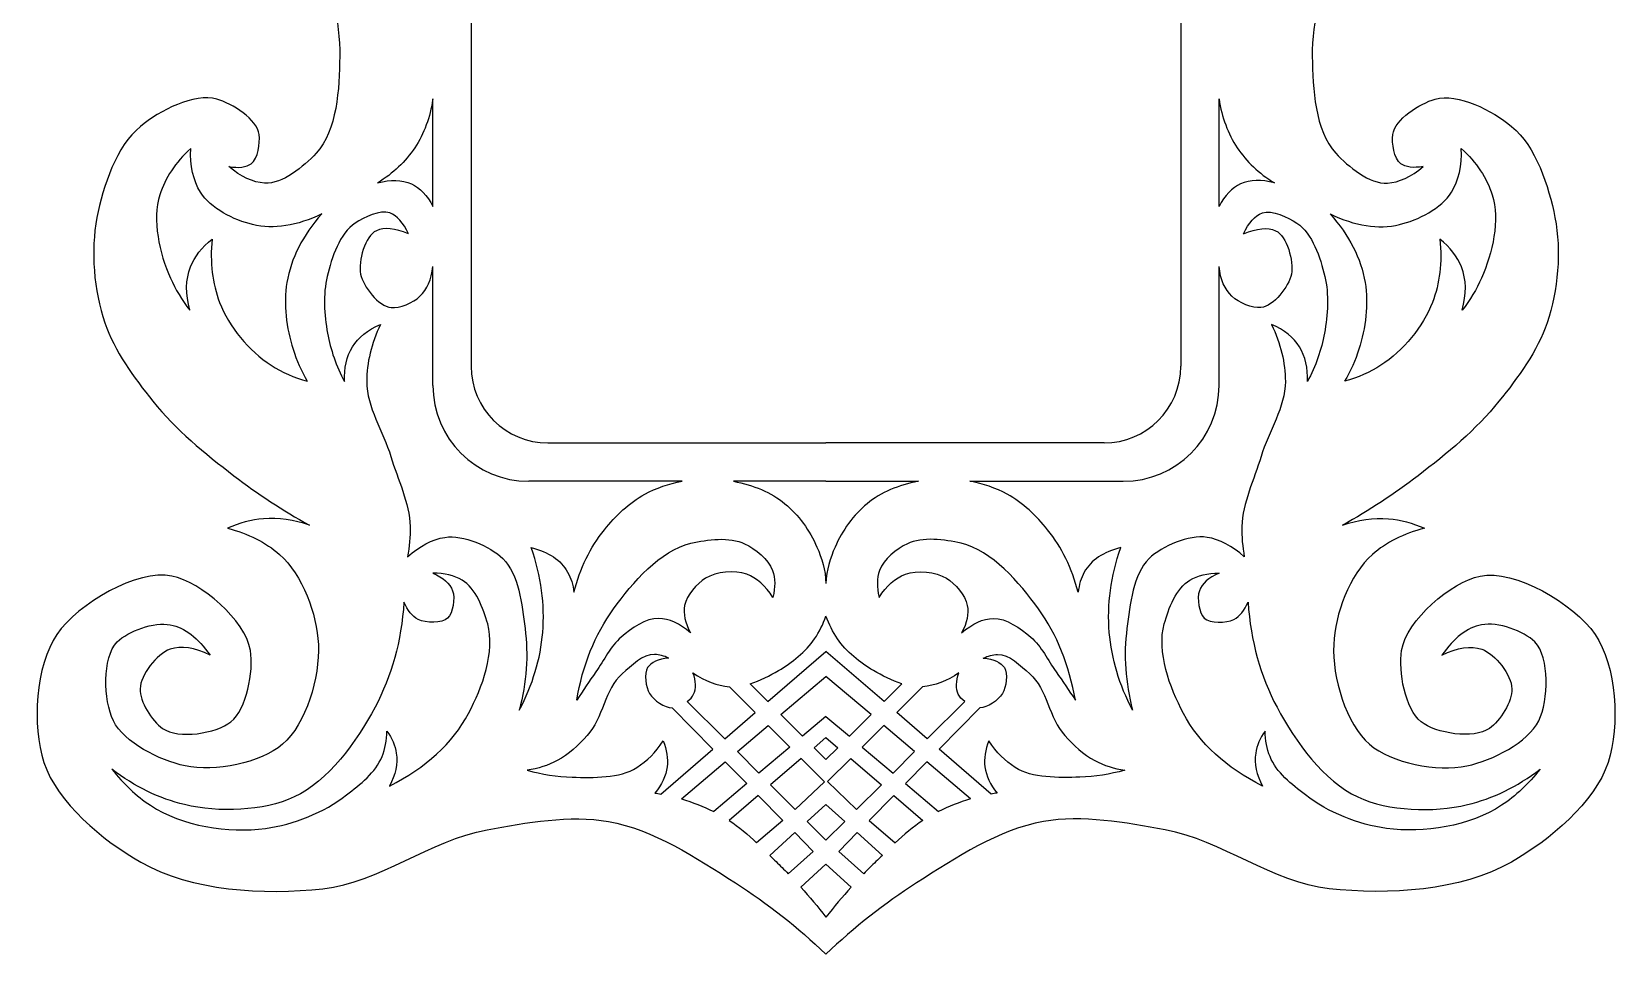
# Model space of a CAD drawing. Header units: millimetres. Extents: x -113 to 268, y -103 to 139.
# Drawn here: x 102.7 to 268.4, y -96 to 0.2 of the extents above; entities that cross this region are included whole.
import ezdxf

# ---------------------------------------------------------------- set-up
doc = ezdxf.new("R2010")
doc.units = ezdxf.units.MM
doc.linetypes.add('K5LT32769', pattern=[0])

msp = doc.modelspace()

# ---------------------------------------------------------------- linework, layer by layer
at = {"color": 30, "linetype": 'K5LT32769', "true_color": 0xff8000}
for p, q in [((148.55, 61.31), (148.55, -34.69)), ((222.55, 61.31), (222.55, -34.69)), ((144.55, -18.02), (144.55, -6.81)), ((226.55, -18.02), (226.55, -6.81)), ((144.55, -36.69), (144.55, -24.29)), ((226.55, -36.69), (226.55, -24.29)), ((156.55, -42.69), (185.55, -42.69)), ((214.55, -42.69), (185.55, -42.69)), ((170.57, -46.69), (154.55, -46.69)), ((185.55, -46.69), (175.91, -46.69)), ((185.55, -46.69), (195.19, -46.69)), ((200.54, -46.69), (216.55, -46.69)), ((179.5, -69.67), (185.55, -64.44)), ((191.61, -69.67), (185.55, -64.44)), ((179.5, -69.67), (177.64, -67.81)), ((180.86, -71.03), (185.55, -67.05)), ((190.25, -71.03), (185.55, -67.05)), ((191.61, -69.67), (193.47, -67.81)), ((178.18, -70.81), (175.48, -68.12)), ((192.93, -70.81), (195.62, -68.12)), ((173.75, -74.64), (169.51, -70.33)), ((174.99, -73.57), (171.09, -69.67)), ((174.99, -73.57), (178.18, -70.81)), ((183.11, -73.28), (180.86, -71.03)), ((185.55, -71.21), (183.11, -73.28)), ((185.55, -71.21), (188, -73.28)), ((188, -73.28), (190.25, -71.03)), ((196.12, -73.57), (192.93, -70.81)), ((196.12, -73.57), (200.02, -69.67)), ((197.36, -74.64), (201.6, -70.33)), ((176.31, -74.89), (179.53, -72.16)), ((181.78, -74.41), (179.53, -72.16)), ((189.33, -74.41), (191.58, -72.16)), ((194.8, -74.89), (191.58, -72.16)), ((181.78, -74.41), (178.56, -77.14)), ((185.55, -73.41), (184.31, -74.48)), ((185.55, -75.72), (184.31, -74.48)), ((185.55, -73.41), (186.8, -74.48)), ((185.55, -75.72), (186.8, -74.48)), ((189.33, -74.41), (192.55, -77.14)), ((168.34, -79.32), (173.75, -74.64)), ((170.47, -79.83), (175.05, -75.96)), ((177.28, -78.23), (175.05, -75.96)), ((178.56, -77.14), (176.31, -74.89)), ((182.98, -75.61), (179.77, -78.35)), ((185.4, -78.03), (182.98, -75.61)), ((185.72, -78.02), (188.13, -75.61)), ((188.13, -75.61), (191.33, -78.35)), ((192.55, -77.14), (194.8, -74.89)), ((193.83, -78.23), (196.06, -75.96)), ((200.63, -79.83), (196.06, -75.96)), ((202.77, -79.32), (197.36, -74.64)), ((177.28, -78.23), (173.84, -81.15)), ((178.49, -79.45), (175.44, -82.06)), ((181.04, -82.06), (178.49, -79.45)), ((182.35, -80.93), (179.77, -78.35)), ((185.4, -78.03), (182.35, -80.93)), ((185.72, -78.02), (188.75, -80.93)), ((188.75, -80.93), (191.33, -78.35)), ((190.06, -82.06), (192.62, -79.45)), ((192.62, -79.45), (195.66, -82.06)), ((193.83, -78.23), (197.27, -81.15)), ((185.55, -80.39), (183.59, -82.17)), ((185.55, -80.39), (187.52, -82.17)), ((181.04, -82.06), (178.32, -84.39)), ((185.55, -84.13), (183.59, -82.17)), ((185.55, -84.13), (187.52, -82.17)), ((190.06, -82.06), (192.78, -84.39)), ((182.3, -83.33), (179.68, -85.71)), ((184.23, -85.3), (182.3, -83.33)), ((186.88, -85.3), (188.81, -83.33)), ((188.81, -83.33), (191.43, -85.71)), ((184.23, -85.3), (181.61, -87.62)), ((186.88, -85.3), (189.5, -87.62)), ((185.55, -86.64), (182.93, -89.03)), ((185.55, -86.64), (188.18, -89.03))]:
    msp.add_line(p, q, dxfattribs=at)
for centre, radius, start, end in [((156.55, -34.69), 8, 180, 270), ((214.55, -34.69), 8, 270, 0), ((154.55, -36.69), 10, 180, 270), ((216.55, -36.69), 10, 270, 0)]:
    msp.add_arc(centre, radius, start, end, dxfattribs=at)
for points, knots in [([(132.03, 8.84), (133.94, 5.1), (134.88, 1.36), (134.84, -2.38), (134.81, -5.74), (134.56, -10.11), (132.38, -12.46), (131.08, -13.87), (128.85, -15.7), (127.01, -15.59), (125.78, -15.52), (124.54, -14.94), (123.27, -13.85)], [0, 0, 0, 0, 1, 1, 1, 2, 2, 2, 3, 3, 3, 4, 4, 4, 4]), ([(239.08, 8.84), (237.17, 5.1), (236.23, 1.36), (236.27, -2.38), (236.3, -5.74), (236.55, -10.11), (238.72, -12.46), (240.03, -13.87), (242.25, -15.7), (244.1, -15.59), (245.32, -15.52), (246.57, -14.94), (247.84, -13.85)], [0, 0, 0, 0, 1, 1, 1, 2, 2, 2, 3, 3, 3, 4, 4, 4, 4]), ([(123.27, -13.85), (124.3, -14.04), (125.08, -13.94), (125.62, -13.56), (126.33, -13.06), (126.54, -11.42), (126.44, -10.53), (126.24, -8.9), (123.63, -7.3), (122.02, -6.83), (119.66, -6.14), (116.06, -8.02), (114.05, -9.68), (111.54, -11.75), (110.17, -15.86), (109.52, -19.19), (108.85, -22.67), (109.19, -26.78), (110.34, -30.16), (111.35, -33.1), (113.38, -35.87), (115.36, -38.35), (117.73, -41.3), (120.78, -43.79), (123.8, -46.11), (126.28, -48.01), (128.91, -49.73), (131.67, -51.27)], [0, 0, 0, 0, 1, 1, 1, 2, 2, 2, 3, 3, 3, 4, 4, 4, 5, 5, 5, 6, 6, 6, 7, 7, 7, 8, 8, 8, 9, 9, 9, 9]), ([(247.84, -13.85), (246.81, -14.04), (246.02, -13.94), (245.49, -13.56), (244.78, -13.06), (244.56, -11.42), (244.67, -10.53), (244.86, -8.9), (247.48, -7.3), (249.08, -6.83), (251.45, -6.14), (255.05, -8.02), (257.06, -9.68), (259.57, -11.75), (260.94, -15.86), (261.58, -19.19), (262.25, -22.67), (261.91, -26.78), (260.76, -30.16), (259.76, -33.1), (257.73, -35.87), (255.74, -38.35), (253.37, -41.3), (250.33, -43.79), (247.3, -46.11), (244.82, -48.01), (242.2, -49.73), (239.43, -51.27)], [0, 0, 0, 0, 1, 1, 1, 2, 2, 2, 3, 3, 3, 4, 4, 4, 5, 5, 5, 6, 6, 6, 7, 7, 7, 8, 8, 8, 9, 9, 9, 9]), ([(144.55, -6.81), (144.27, -8.73), (143.64, -10.43), (142.67, -11.9), (141.71, -13.34), (140.42, -14.57), (138.79, -15.57)], [0, 0, 0, 0, 1, 1, 1, 2, 2, 2, 2]), ([(226.55, -6.81), (226.84, -8.73), (227.46, -10.43), (228.44, -11.9), (229.4, -13.34), (230.69, -14.57), (232.32, -15.57)], [0, 0, 0, 0, 1, 1, 1, 2, 2, 2, 2]), ([(119.3, -11.96), (117.7, -13.46), (116.63, -15.07), (116.08, -16.81), (115.26, -19.43), (116.02, -22.88), (117.18, -25.5), (117.7, -26.67), (118.38, -27.79), (119.21, -28.85)], [0, 0, 0, 0, 1, 1, 1, 2, 2, 2, 3, 3, 3, 3]), ([(132.97, -18.8), (130.38, -20.05), (127.98, -20.43), (125.75, -19.91), (123.8, -19.46), (121.36, -18.21), (120.32, -16.54), (119.57, -15.31), (119.22, -13.78), (119.3, -11.96)], [0, 0, 0, 0, 1, 1, 1, 2, 2, 2, 3, 3, 3, 3]), ([(238.13, -18.8), (240.72, -20.05), (243.13, -20.43), (245.36, -19.91), (247.3, -19.46), (249.75, -18.21), (250.78, -16.54), (251.54, -15.31), (251.88, -13.78), (251.81, -11.96)], [0, 0, 0, 0, 1, 1, 1, 2, 2, 2, 3, 3, 3, 3]), ([(251.81, -11.96), (253.41, -13.46), (254.48, -15.07), (255.03, -16.81), (255.85, -19.43), (255.08, -22.88), (253.92, -25.5), (253.41, -26.67), (252.73, -27.79), (251.89, -28.85)], [0, 0, 0, 0, 1, 1, 1, 2, 2, 2, 3, 3, 3, 3]), ([(138.79, -15.57), (140.15, -15.18), (141.33, -15.21), (142.31, -15.67), (143.22, -16.1), (143.97, -16.88), (144.55, -18.02)], [0, 0, 0, 0, 1, 1, 1, 2, 2, 2, 2]), ([(232.32, -15.57), (230.96, -15.18), (229.78, -15.21), (228.79, -15.67), (227.89, -16.1), (227.14, -16.88), (226.55, -18.02)], [0, 0, 0, 0, 1, 1, 1, 2, 2, 2, 2]), ([(132.97, -18.8), (130.97, -21.04), (129.76, -23.43), (129.33, -25.97), (128.95, -28.17), (129.27, -30.72), (129.97, -32.91), (130.33, -34.06), (130.83, -35.18), (131.46, -36.26)], [0, 0, 0, 0, 1, 1, 1, 2, 2, 2, 3, 3, 3, 3]), ([(142, -20.87), (141.47, -19.71), (140.82, -18.99), (140.05, -18.7), (139.05, -18.34), (137.42, -19.13), (136.45, -19.77), (134.83, -20.84), (133.99, -23.35), (133.53, -25.32), (133.09, -27.19), (133.22, -29.32), (133.56, -31.24), (133.88, -32.97), (134.47, -34.66), (135.34, -36.29)], [0, 0, 0, 0, 1, 1, 1, 2, 2, 2, 3, 3, 3, 4, 4, 4, 5, 5, 5, 5]), ([(229.1, -20.87), (229.63, -19.71), (230.29, -18.99), (231.06, -18.7), (232.06, -18.34), (233.69, -19.13), (234.66, -19.77), (236.28, -20.84), (237.11, -23.35), (237.58, -25.32), (238.02, -27.19), (237.89, -29.32), (237.54, -31.24), (237.23, -32.97), (236.63, -34.66), (235.76, -36.29)], [0, 0, 0, 0, 1, 1, 1, 2, 2, 2, 3, 3, 3, 4, 4, 4, 5, 5, 5, 5]), ([(238.13, -18.8), (240.13, -21.04), (241.35, -23.43), (241.78, -25.97), (242.16, -28.17), (241.83, -30.72), (241.14, -32.91), (240.77, -34.06), (240.28, -35.18), (239.64, -36.26)], [0, 0, 0, 0, 1, 1, 1, 2, 2, 2, 3, 3, 3, 3]), ([(119.21, -28.85), (118.74, -27.17), (118.76, -25.66), (119.28, -24.33), (119.71, -23.25), (120.45, -22.29), (121.53, -21.44)], [0, 0, 0, 0, 1, 1, 1, 2, 2, 2, 2]), ([(121.53, -21.44), (121.29, -23.85), (121.55, -26.05), (122.31, -28.03), (123.29, -30.56), (125.36, -33.1), (127.69, -34.58), (128.82, -35.31), (130.08, -35.86), (131.46, -36.26)], [0, 0, 0, 0, 1, 1, 1, 2, 2, 2, 3, 3, 3, 3]), ([(142, -20.87), (140.59, -20.29), (139.47, -20.18), (138.66, -20.55), (137.49, -21.08), (136.74, -23.73), (137.02, -25.08), (137.29, -26.39), (138.89, -28.43), (140.19, -28.57), (141.08, -28.66), (142.49, -28.08), (143.21, -27.39), (143.97, -26.68), (144.41, -25.64), (144.55, -24.29)], [0, 0, 0, 0, 1, 1, 1, 2, 2, 2, 3, 3, 3, 4, 4, 4, 5, 5, 5, 5]), ([(229.1, -20.87), (230.52, -20.29), (231.64, -20.18), (232.45, -20.55), (233.61, -21.08), (234.36, -23.73), (234.09, -25.08), (233.82, -26.39), (232.22, -28.43), (230.92, -28.57), (230.03, -28.66), (228.62, -28.08), (227.89, -27.39), (227.14, -26.68), (226.69, -25.64), (226.55, -24.29)], [0, 0, 0, 0, 1, 1, 1, 2, 2, 2, 3, 3, 3, 4, 4, 4, 5, 5, 5, 5]), ([(249.58, -21.44), (249.82, -23.85), (249.56, -26.05), (248.8, -28.03), (247.82, -30.56), (245.74, -33.1), (243.42, -34.58), (242.29, -35.31), (241.03, -35.86), (239.64, -36.26)], [0, 0, 0, 0, 1, 1, 1, 2, 2, 2, 3, 3, 3, 3]), ([(251.89, -28.85), (252.37, -27.17), (252.35, -25.66), (251.82, -24.33), (251.4, -23.25), (250.65, -22.29), (249.58, -21.44)], [0, 0, 0, 0, 1, 1, 1, 2, 2, 2, 2]), ([(135.34, -36.29), (135.28, -34.87), (135.55, -33.67), (136.17, -32.68), (136.79, -31.68), (137.76, -30.9), (139.08, -30.33)], [0, 0, 0, 0, 1, 1, 1, 2, 2, 2, 2]), ([(139.08, -30.33), (138.13, -32.34), (137.66, -34.32), (137.65, -36.29), (137.64, -38.93), (139.39, -41.49), (140.17, -44.11), (140.89, -46.53), (142.13, -48.92), (142.18, -51.42), (142.2, -52.46), (142.12, -53.52), (141.92, -54.58)], [0, 0, 0, 0, 1, 1, 1, 2, 2, 2, 3, 3, 3, 4, 4, 4, 4]), ([(232.03, -30.33), (232.98, -32.34), (233.45, -34.32), (233.46, -36.29), (233.46, -38.93), (231.72, -41.49), (230.93, -44.11), (230.21, -46.53), (228.98, -48.92), (228.93, -51.42), (228.9, -52.46), (228.99, -53.52), (229.18, -54.58)], [0, 0, 0, 0, 1, 1, 1, 2, 2, 2, 3, 3, 3, 4, 4, 4, 4]), ([(235.76, -36.29), (235.83, -34.87), (235.55, -33.67), (234.94, -32.68), (234.32, -31.68), (233.35, -30.9), (232.03, -30.33)], [0, 0, 0, 0, 1, 1, 1, 2, 2, 2, 2]), ([(159.26, -58.27), (159.89, -55.77), (160.96, -53.59), (162.45, -51.74), (163.59, -50.32), (165.04, -48.91), (166.65, -48.04), (167.84, -47.39), (169.14, -46.94), (170.57, -46.69)], [0, 0, 0, 0, 1, 1, 1, 2, 2, 2, 3, 3, 3, 3]), ([(175.91, -46.69), (178.02, -47.07), (179.8, -47.85), (181.27, -49.03), (182.68, -50.16), (183.88, -51.86), (184.61, -53.55), (185.11, -54.73), (185.5, -55.93), (185.55, -57.35)], [0, 0, 0, 0, 1, 1, 1, 2, 2, 2, 3, 3, 3, 3]), ([(195.19, -46.69), (193.09, -47.07), (191.3, -47.85), (189.84, -49.03), (188.43, -50.16), (187.22, -51.86), (186.5, -53.55), (186, -54.73), (185.6, -55.93), (185.55, -57.35)], [0, 0, 0, 0, 1, 1, 1, 2, 2, 2, 3, 3, 3, 3]), ([(211.85, -58.27), (211.21, -55.77), (210.15, -53.59), (208.66, -51.74), (207.51, -50.32), (206.07, -48.91), (204.46, -48.04), (203.27, -47.39), (201.96, -46.94), (200.54, -46.69)], [0, 0, 0, 0, 1, 1, 1, 2, 2, 2, 3, 3, 3, 3]), ([(131.67, -51.27), (130.06, -50.7), (128.46, -50.48), (126.88, -50.61), (125.62, -50.71), (124.36, -51.04), (123.12, -51.59)], [0, 0, 0, 0, 1, 1, 1, 2, 2, 2, 2]), ([(239.43, -51.27), (241.05, -50.7), (242.65, -50.48), (244.22, -50.61), (245.49, -50.71), (246.74, -51.04), (247.98, -51.59)], [0, 0, 0, 0, 1, 1, 1, 2, 2, 2, 2]), ([(123.12, -51.59), (125.31, -52.15), (127.12, -53.06), (128.56, -54.32), (130.97, -56.45), (132.46, -60.54), (132.61, -63.71), (132.77, -67.13), (131.33, -72.02), (128.87, -74.12), (126.55, -76.09), (121.85, -77.03), (118.71, -76.37), (116.04, -75.82), (112.35, -73.94), (111.23, -71.66), (110.18, -69.53), (110.05, -65.08), (111.64, -63.45), (112.76, -62.3), (115.49, -61.32), (117.17, -61.66), (118.69, -61.96), (120.07, -63.02), (121.33, -64.84)], [0, 0, 0, 0, 1, 1, 1, 2, 2, 2, 3, 3, 3, 4, 4, 4, 5, 5, 5, 6, 6, 6, 7, 7, 7, 8, 8, 8, 8]), ([(141.92, -54.58), (143.18, -53.42), (144.47, -52.74), (145.8, -52.54), (147.75, -52.24), (150.47, -53.42), (151.86, -54.76), (153.51, -56.35), (153.85, -59.55), (154.17, -62.03), (154.53, -64.81), (154.33, -67.66), (153.57, -70.57)], [0, 0, 0, 0, 1, 1, 1, 2, 2, 2, 3, 3, 3, 4, 4, 4, 4]), ([(159.55, -69.53), (160.17, -65.88), (161.45, -62.7), (163.39, -60), (165.39, -57.22), (168.23, -53.94), (171.47, -53.16), (173.18, -52.76), (175.5, -52.45), (177.07, -53.21), (178.19, -53.75), (179.56, -54.82), (179.97, -55.98), (180.26, -56.8), (180.28, -57.74), (180.02, -58.8)], [0, 0, 0, 0, 1, 1, 1, 2, 2, 2, 3, 3, 3, 4, 4, 4, 5, 5, 5, 5]), ([(211.56, -69.53), (210.93, -65.88), (209.65, -62.7), (207.71, -60), (205.72, -57.22), (202.88, -53.94), (199.64, -53.16), (197.93, -52.76), (195.61, -52.45), (194.04, -53.21), (192.92, -53.75), (191.55, -54.82), (191.13, -55.98), (190.85, -56.8), (190.83, -57.74), (191.09, -58.8)], [0, 0, 0, 0, 1, 1, 1, 2, 2, 2, 3, 3, 3, 4, 4, 4, 5, 5, 5, 5]), ([(229.18, -54.58), (227.92, -53.42), (226.63, -52.74), (225.31, -52.54), (223.36, -52.24), (220.64, -53.42), (219.24, -54.76), (217.6, -56.35), (217.26, -59.55), (216.94, -62.03), (216.57, -64.81), (216.77, -67.66), (217.53, -70.57)], [0, 0, 0, 0, 1, 1, 1, 2, 2, 2, 3, 3, 3, 4, 4, 4, 4]), ([(247.98, -51.59), (245.8, -52.15), (243.99, -53.06), (242.55, -54.32), (240.14, -56.45), (238.65, -60.54), (238.5, -63.71), (238.34, -67.13), (239.78, -72.02), (242.24, -74.12), (244.55, -76.09), (249.25, -77.03), (252.39, -76.37), (255.07, -75.82), (258.76, -73.94), (259.88, -71.66), (260.93, -69.53), (261.05, -65.08), (259.47, -63.45), (258.35, -62.3), (255.62, -61.32), (253.93, -61.66), (252.42, -61.96), (251.03, -63.02), (249.78, -64.84)], [0, 0, 0, 0, 1, 1, 1, 2, 2, 2, 3, 3, 3, 4, 4, 4, 5, 5, 5, 6, 6, 6, 7, 7, 7, 8, 8, 8, 8]), ([(153.57, -70.57), (154.96, -67.91), (155.78, -65.21), (156.01, -62.45), (156.25, -59.56), (155.85, -56.61), (154.81, -53.61)], [0, 0, 0, 0, 1, 1, 1, 2, 2, 2, 2]), ([(154.81, -53.61), (156.63, -54.05), (157.9, -54.91), (158.61, -56.17), (158.95, -56.78), (159.17, -57.48), (159.26, -58.27)], [0, 0, 0, 0, 1, 1, 1, 2, 2, 2, 2]), ([(216.3, -53.61), (214.47, -54.05), (213.21, -54.91), (212.49, -56.17), (212.15, -56.78), (211.94, -57.48), (211.85, -58.27)], [0, 0, 0, 0, 1, 1, 1, 2, 2, 2, 2]), ([(217.53, -70.57), (216.14, -67.91), (215.33, -65.21), (215.1, -62.45), (214.85, -59.56), (215.25, -56.61), (216.3, -53.61)], [0, 0, 0, 0, 1, 1, 1, 2, 2, 2, 2]), ([(121.33, -64.84), (119.69, -64.03), (118.3, -63.82), (117.15, -64.21), (115.74, -64.69), (114.07, -66.89), (114.02, -68.33), (113.97, -69.65), (115.26, -71.69), (116.35, -72.46), (118.01, -73.62), (121.96, -73.01), (123.49, -71.78), (125.14, -70.46), (125.88, -66.53), (125.52, -64.33), (125, -61.13), (120.35, -57.21), (117.34, -56.58), (113.74, -55.83), (107.56, -59.42), (105.34, -62.67), (103.12, -65.91), (102.72, -72.17), (103.99, -76.02), (105.35, -80.19), (110.1, -84.15), (114.08, -86.42), (119.34, -89.44), (126.91, -89.86), (133.09, -89.19), (138.94, -88.56), (144.29, -84.13), (150.2, -83.04), (154.32, -82.28), (158.84, -81.48), (162.87, -82.18), (167.54, -82.99), (172, -85.95), (176.1, -88.58), (179.46, -90.73), (182.61, -93.21), (185.55, -96.02)], [0, 0, 0, 0, 1, 1, 1, 2, 2, 2, 3, 3, 3, 4, 4, 4, 5, 5, 5, 6, 6, 6, 7, 7, 7, 8, 8, 8, 9, 9, 9, 10, 10, 10, 11, 11, 11, 12, 12, 12, 13, 13, 13, 14, 14, 14, 14]), ([(140.02, -78.49), (143.83, -76.57), (146.59, -74.04), (148.27, -70.9), (149.71, -68.23), (151.07, -64.44), (150.27, -61.57), (149.83, -59.97), (149.01, -57.82), (147.61, -57), (146.77, -56.52), (145.75, -56.28), (144.55, -56.28)], [0, 0, 0, 0, 1, 1, 1, 2, 2, 2, 3, 3, 3, 4, 4, 4, 4]), ([(144.55, -56.28), (145.65, -56.75), (146.33, -57.35), (146.61, -58.1), (146.9, -58.89), (146.65, -60.45), (146.09, -60.96), (145.5, -61.5), (143.83, -61.52), (143.02, -61.09), (142.4, -60.76), (141.91, -60.17), (141.54, -59.31)], [0, 0, 0, 0, 1, 1, 1, 2, 2, 2, 3, 3, 3, 4, 4, 4, 4]), ([(180.02, -58.8), (179.24, -57.58), (178.33, -56.77), (177.28, -56.39), (176.04, -55.94), (174.11, -56.12), (172.98, -56.81), (172.05, -57.37), (171.01, -58.57), (170.81, -59.63), (170.65, -60.5), (170.85, -61.46), (171.41, -62.5)], [0, 0, 0, 0, 1, 1, 1, 2, 2, 2, 3, 3, 3, 4, 4, 4, 4]), ([(249.78, -64.84), (251.41, -64.03), (252.8, -63.82), (253.95, -64.21), (255.36, -64.69), (257.04, -66.89), (257.09, -68.33), (257.14, -69.65), (255.85, -71.69), (254.75, -72.46), (253.1, -73.62), (249.15, -73.01), (247.62, -71.78), (245.96, -70.46), (245.23, -66.53), (245.59, -64.33), (246.11, -61.13), (250.76, -57.21), (253.77, -56.58), (257.36, -55.83), (263.54, -59.42), (265.77, -62.67), (267.99, -65.91), (268.39, -72.17), (267.12, -76.02), (265.76, -80.19), (261, -84.15), (257.03, -86.42), (251.76, -89.44), (244.19, -89.86), (238.02, -89.19), (232.17, -88.56), (226.81, -84.13), (220.91, -83.04), (216.78, -82.28), (212.27, -81.48), (208.23, -82.18), (203.57, -82.99), (199.11, -85.95), (195, -88.58), (191.65, -90.73), (188.5, -93.21), (185.55, -96.02)], [0, 0, 0, 0, 1, 1, 1, 2, 2, 2, 3, 3, 3, 4, 4, 4, 5, 5, 5, 6, 6, 6, 7, 7, 7, 8, 8, 8, 9, 9, 9, 10, 10, 10, 11, 11, 11, 12, 12, 12, 13, 13, 13, 14, 14, 14, 14]), ([(191.09, -58.8), (191.87, -57.58), (192.78, -56.77), (193.83, -56.39), (195.07, -55.94), (197, -56.12), (198.13, -56.81), (199.06, -57.37), (200.1, -58.57), (200.29, -59.63), (200.46, -60.5), (200.26, -61.46), (199.7, -62.5)], [0, 0, 0, 0, 1, 1, 1, 2, 2, 2, 3, 3, 3, 4, 4, 4, 4]), ([(231.09, -78.49), (227.27, -76.57), (224.52, -74.04), (222.83, -70.9), (221.4, -68.23), (220.04, -64.44), (220.83, -61.57), (221.27, -59.97), (222.09, -57.82), (223.5, -57), (224.34, -56.52), (225.35, -56.28), (226.55, -56.28)], [0, 0, 0, 0, 1, 1, 1, 2, 2, 2, 3, 3, 3, 4, 4, 4, 4]), ([(226.55, -56.28), (225.46, -56.75), (224.77, -57.35), (224.5, -58.1), (224.21, -58.89), (224.45, -60.45), (225.01, -60.96), (225.6, -61.5), (227.27, -61.52), (228.09, -61.09), (228.7, -60.76), (229.2, -60.17), (229.57, -59.31)], [0, 0, 0, 0, 1, 1, 1, 2, 2, 2, 3, 3, 3, 4, 4, 4, 4]), ([(141.54, -59.31), (141.26, -63.36), (140.25, -67.01), (138.52, -70.26), (136.6, -73.87), (133.62, -77.98), (130.09, -79.62), (126.87, -81.11), (122.24, -81.27), (118.65, -80.42), (116, -79.79), (113.48, -78.56), (111.08, -76.72)], [0, 0, 0, 0, 1, 1, 1, 2, 2, 2, 3, 3, 3, 4, 4, 4, 4]), ([(229.57, -59.31), (229.85, -63.36), (230.86, -67.01), (232.59, -70.26), (234.51, -73.87), (237.49, -77.98), (241.02, -79.62), (244.23, -81.11), (248.86, -81.27), (252.46, -80.42), (255.1, -79.79), (257.63, -78.56), (260.03, -76.72)], [0, 0, 0, 0, 1, 1, 1, 2, 2, 2, 3, 3, 3, 4, 4, 4, 4]), ([(171.41, -62.5), (170.29, -61.52), (169.18, -61.02), (168.08, -60.99), (166.77, -60.96), (165.27, -62.04), (164.19, -62.95), (163.08, -63.89), (162.41, -65.35), (161.55, -66.57), (160.87, -67.55), (160.2, -68.53), (159.55, -69.53)], [0, 0, 0, 0, 1, 1, 1, 2, 2, 2, 3, 3, 3, 4, 4, 4, 4]), ([(177.64, -67.81), (178.68, -67.49), (179.7, -66.95), (180.6, -66.43), (182.01, -65.6), (183.44, -64.47), (184.37, -63.11), (184.85, -62.39), (185.25, -61.61), (185.55, -60.76)], [0, 0, 0, 0, 1, 1, 1, 2, 2, 2, 3, 3, 3, 3]), ([(193.47, -67.81), (192.43, -67.49), (191.4, -66.95), (190.51, -66.43), (189.09, -65.6), (187.67, -64.47), (186.74, -63.11), (186.26, -62.39), (185.86, -61.61), (185.55, -60.76)], [0, 0, 0, 0, 1, 1, 1, 2, 2, 2, 3, 3, 3, 3]), ([(199.7, -62.5), (200.82, -61.52), (201.93, -61.02), (203.02, -60.99), (204.33, -60.96), (205.83, -62.04), (206.91, -62.95), (208.02, -63.89), (208.7, -65.35), (209.55, -66.57), (210.24, -67.55), (210.91, -68.53), (211.56, -69.53)], [0, 0, 0, 0, 1, 1, 1, 2, 2, 2, 3, 3, 3, 4, 4, 4, 4]), ([(169.16, -65.14), (168.65, -64.9), (168.16, -64.78), (167.68, -64.76), (166.45, -64.71), (165.25, -65.94), (164.29, -66.77), (162.49, -68.34), (162.3, -71.43), (160.64, -73.21), (159.74, -74.19), (158.7, -75.21), (157.53, -75.82), (156.57, -76.33), (155.52, -76.66), (154.38, -76.83)], [0, 0, 0, 0, 1, 1, 1, 2, 2, 2, 3, 3, 3, 4, 4, 4, 5, 5, 5, 5]), ([(169.16, -65.14), (168.04, -65.24), (167.31, -65.57), (166.95, -66.13), (166.54, -66.75), (166.75, -68.14), (167.16, -68.83), (167.58, -69.54), (168.72, -70.33), (169.51, -70.33)], [0, 0, 0, 0, 1, 1, 1, 2, 2, 2, 3, 3, 3, 3]), ([(201.95, -65.14), (203.06, -65.24), (203.8, -65.57), (204.16, -66.13), (204.56, -66.75), (204.36, -68.14), (203.95, -68.83), (203.52, -69.54), (202.39, -70.33), (201.6, -70.33)], [0, 0, 0, 0, 1, 1, 1, 2, 2, 2, 3, 3, 3, 3]), ([(201.95, -65.14), (202.46, -64.9), (202.95, -64.78), (203.43, -64.76), (204.66, -64.71), (205.85, -65.94), (206.81, -66.77), (208.62, -68.34), (208.81, -71.43), (210.46, -73.21), (211.37, -74.19), (212.4, -75.21), (213.58, -75.82), (214.54, -76.33), (215.59, -76.66), (216.73, -76.83)], [0, 0, 0, 0, 1, 1, 1, 2, 2, 2, 3, 3, 3, 4, 4, 4, 5, 5, 5, 5]), ([(171.09, -69.67), (171.38, -69.44), (171.63, -69.17), (171.75, -68.9), (172.03, -68.31), (172.01, -67.57), (171.68, -66.66)], [0, 0, 0, 0, 1, 1, 1, 2, 2, 2, 2]), ([(200.02, -69.67), (199.72, -69.44), (199.48, -69.17), (199.35, -68.9), (199.08, -68.31), (199.1, -67.57), (199.42, -66.66)], [0, 0, 0, 0, 1, 1, 1, 2, 2, 2, 2]), ([(111.08, -76.72), (112.27, -78.26), (113.61, -79.51), (115.1, -80.49), (118.39, -82.66), (123.23, -83.44), (127.1, -82.9), (129.99, -82.49), (133.21, -81.25), (135.56, -79.41), (136.95, -78.32), (138.61, -77.04), (139.25, -75.41), (139.57, -74.6), (139.74, -73.71), (139.76, -72.74)], [0, 0, 0, 0, 1, 1, 1, 2, 2, 2, 3, 3, 3, 4, 4, 4, 5, 5, 5, 5]), ([(139.76, -72.74), (140.29, -73.49), (140.62, -74.26), (140.74, -75.05), (140.9, -76.16), (140.66, -77.3), (140.02, -78.49)], [0, 0, 0, 0, 1, 1, 1, 2, 2, 2, 2]), ([(231.35, -72.74), (230.81, -73.49), (230.49, -74.26), (230.37, -75.05), (230.21, -76.16), (230.44, -77.3), (231.09, -78.49)], [0, 0, 0, 0, 1, 1, 1, 2, 2, 2, 2]), ([(260.03, -76.72), (258.83, -78.26), (257.49, -79.51), (256.01, -80.49), (252.72, -82.66), (247.88, -83.44), (244.01, -82.9), (241.12, -82.49), (237.9, -81.25), (235.55, -79.41), (234.15, -78.32), (232.5, -77.04), (231.86, -75.41), (231.54, -74.6), (231.37, -73.71), (231.35, -72.74)], [0, 0, 0, 0, 1, 1, 1, 2, 2, 2, 3, 3, 3, 4, 4, 4, 5, 5, 5, 5]), ([(154.38, -76.83), (155.94, -77.26), (157.51, -77.5), (159.07, -77.55), (161.33, -77.61), (164, -77.69), (165.84, -76.54), (166.88, -75.88), (167.79, -74.96), (168.57, -73.78)], [0, 0, 0, 0, 1, 1, 1, 2, 2, 2, 3, 3, 3, 3]), ([(168.57, -73.78), (168.95, -74.71), (169.09, -75.61), (168.98, -76.48), (168.86, -77.43), (168.43, -78.34), (167.71, -79.21)], [0, 0, 0, 0, 1, 1, 1, 2, 2, 2, 2]), ([(202.54, -73.78), (202.15, -74.71), (202.01, -75.61), (202.13, -76.48), (202.25, -77.43), (202.67, -78.34), (203.4, -79.21)], [0, 0, 0, 0, 1, 1, 1, 2, 2, 2, 2]), ([(216.73, -76.83), (215.16, -77.26), (213.6, -77.5), (212.04, -77.55), (209.78, -77.61), (207.11, -77.69), (205.27, -76.54), (204.23, -75.88), (203.32, -74.96), (202.54, -73.78)], [0, 0, 0, 0, 1, 1, 1, 2, 2, 2, 3, 3, 3, 3]), ([(179.68, -85.71), (179.9, -85.93), (180.12, -86.14), (180.35, -86.36), (180.77, -86.77), (181.19, -87.19), (181.61, -87.62)], [0, 0, 0, 0, 1, 1, 1, 2, 2, 2, 2]), ([(191.43, -85.71), (191.21, -85.93), (190.98, -86.14), (190.76, -86.36), (190.33, -86.77), (189.91, -87.19), (189.5, -87.62)], [0, 0, 0, 0, 1, 1, 1, 2, 2, 2, 2])]:
    msp.add_open_spline(points, degree=3, knots=knots, dxfattribs=at)
for points in [[(171.68, -66.66), (172.94, -67.54), (174.21, -68.02), (175.48, -68.12)], [(199.42, -66.66), (198.17, -67.54), (196.9, -68.02), (195.62, -68.12)], [(167.71, -79.21), (167.92, -79.24), (168.13, -79.28), (168.34, -79.32)], [(203.4, -79.21), (203.19, -79.24), (202.98, -79.28), (202.77, -79.32)], [(170.47, -79.83), (171.65, -80.17), (172.77, -80.61), (173.84, -81.15)], [(200.63, -79.83), (199.46, -80.17), (198.33, -80.61), (197.27, -81.15)], [(175.44, -82.06), (176.47, -82.72), (177.41, -83.54), (178.32, -84.39)], [(195.66, -82.06), (194.64, -82.72), (193.7, -83.54), (192.78, -84.39)], [(182.93, -89.03), (183.84, -90.03), (184.71, -91.07), (185.55, -92.15)], [(188.18, -89.03), (187.27, -90.03), (186.39, -91.07), (185.55, -92.15)]]:
    msp.add_open_spline(points, degree=3, dxfattribs=at)

doc.saveas('drawing.dxf')
